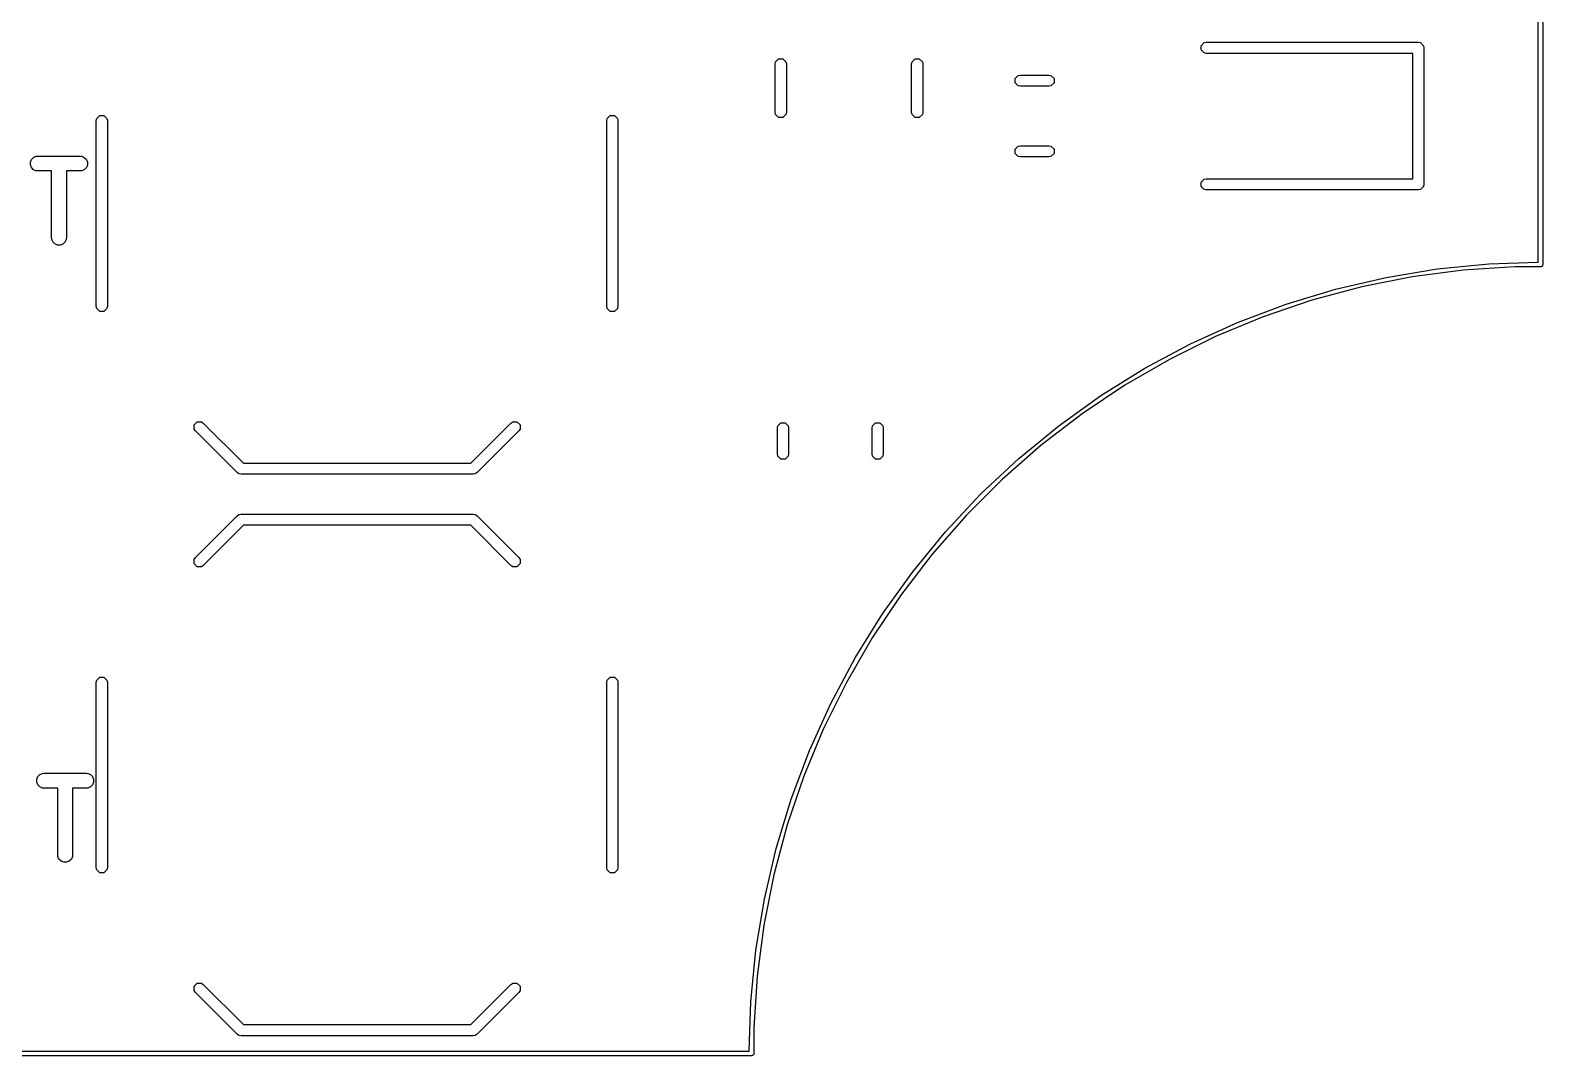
# Model space of a CAD drawing. Extents: x 89 to 178, y -115 to -57.
# Drawn here: x 161.73 to 178.03, y -115.02 to -103.98 of the extents above; entities that cross this region are included whole.
import ezdxf

# ---------------------------------------------------------------- set-up
doc = ezdxf.new("R2010")
doc.units = 0
doc.layers.add('BLACK', color=7, linetype='CONTINUOUS')

msp = doc.modelspace()

# ---------------------------------------------------------------- linework, layer by layer
at = {"layer": 'BLACK', "linetype": 'CONTINUOUS'}
for p, q in [((177.975, -106.475818), (177.975, -90.325)), ((178.025, -90.3), (178.025, -106.5)), ((174.344567, -104.142039), (174.377039, -104.109567)), ((174.377039, -104.109567), (174.4, -104.105)), ((174.4, -104.105), (176.685, -104.105)), ((176.685, -104.105), (176.707961, -104.109567)), ((176.707961, -104.109567), (176.740433, -104.142039)), ((169.759567, -104.315787), (169.792039, -104.283315)), ((169.792039, -104.283315), (169.837961, -104.283315)), ((169.837961, -104.283315), (169.870433, -104.315787)), ((171.229567, -104.315787), (171.262039, -104.283315)), ((171.262039, -104.283315), (171.307961, -104.283315)), ((171.307961, -104.283315), (171.340433, -104.315787)), ((174.344567, -104.187961), (174.344567, -104.142039)), ((174.377039, -104.220433), (174.344567, -104.187961)), ((174.4, -104.225), (174.377039, -104.220433)), ((176.625, -104.225), (174.4, -104.225)), ((176.625, -105.575), (176.625, -104.225)), ((176.740433, -104.142039), (176.745, -104.165)), ((176.745, -104.165), (176.745, -105.635)), ((169.755, -104.338748), (169.759567, -104.315787)), ((169.755, -104.861252), (169.755, -104.338748)), ((169.870433, -104.315787), (169.875, -104.338748)), ((169.875, -104.338748), (169.875, -104.861252)), ((171.225, -104.338748), (171.229567, -104.315787)), ((171.225, -104.861252), (171.225, -104.338748)), ((171.340433, -104.315787), (171.345, -104.338748)), ((171.345, -104.338748), (171.345, -104.861252)), ((172.373398, -104.464567), (172.396359, -104.46)), ((172.396359, -104.46), (172.703641, -104.46)), ((172.703641, -104.46), (172.726602, -104.464567)), ((172.340926, -104.497039), (172.373398, -104.464567)), ((172.340926, -104.542961), (172.340926, -104.497039)), ((172.373398, -104.575433), (172.340926, -104.542961)), ((172.396359, -104.58), (172.373398, -104.575433)), ((172.703641, -104.58), (172.396359, -104.58)), ((172.726602, -104.575433), (172.703641, -104.58)), ((172.726602, -104.464567), (172.759074, -104.497039)), ((172.759074, -104.542961), (172.726602, -104.575433)), ((172.759074, -104.497039), (172.759074, -104.542961)), ((162.44, -104.95), (162.444567, -104.927039)), ((162.444567, -104.927039), (162.477039, -104.894567)), ((162.477039, -104.894567), (162.522961, -104.894567)), ((162.522961, -104.894567), (162.555433, -104.927039)), ((162.555433, -104.927039), (162.56, -104.95)), ((167.94, -104.95), (167.944567, -104.927039)), ((167.944567, -104.927039), (167.977039, -104.894567)), ((167.977039, -104.894567), (168.022961, -104.894567)), ((168.022961, -104.894567), (168.055433, -104.927039)), ((168.055433, -104.927039), (168.06, -104.95)), ((169.759567, -104.884213), (169.755, -104.861252)), ((169.792039, -104.916685), (169.759567, -104.884213)), ((169.837961, -104.916685), (169.792039, -104.916685)), ((169.870433, -104.884213), (169.837961, -104.916685)), ((169.875, -104.861252), (169.870433, -104.884213)), ((171.229567, -104.884213), (171.225, -104.861252)), ((171.262039, -104.916685), (171.229567, -104.884213)), ((171.307961, -104.916685), (171.262039, -104.916685)), ((171.340433, -104.884213), (171.307961, -104.916685)), ((171.345, -104.861252), (171.340433, -104.884213)), ((162.44, -106.95), (162.44, -104.95)), ((162.56, -104.95), (162.56, -106.95)), ((167.94, -106.95), (167.94, -104.95)), ((168.06, -104.95), (168.06, -106.95)), ((172.340926, -105.257039), (172.373398, -105.224567)), ((172.340926, -105.302961), (172.340926, -105.257039)), ((172.373398, -105.224567), (172.396359, -105.22)), ((172.396359, -105.22), (172.703641, -105.22)), ((172.703641, -105.22), (172.726602, -105.224567)), ((172.726602, -105.224567), (172.759074, -105.257039)), ((172.759074, -105.257039), (172.759074, -105.302961)), ((161.73106, -105.396168), (161.743005, -105.367329)), ((161.73106, -105.427382), (161.73106, -105.396168)), ((161.743005, -105.456221), (161.73106, -105.427382)), ((161.743005, -105.367329), (161.765077, -105.345257)), ((161.765077, -105.345257), (161.793916, -105.333312)), ((161.793916, -105.333312), (161.809523, -105.331775)), ((161.809523, -105.331775), (162.266666, -105.331775)), ((162.266666, -105.331775), (162.282273, -105.333312)), ((162.282273, -105.333312), (162.311112, -105.345257)), ((162.311112, -105.345257), (162.333184, -105.367329)), ((162.333184, -105.367329), (162.345129, -105.396168)), ((162.345129, -105.427382), (162.333184, -105.456221)), ((162.345129, -105.396168), (162.345129, -105.427382)), ((172.373398, -105.335433), (172.340926, -105.302961)), ((172.396359, -105.34), (172.373398, -105.335433)), ((172.703641, -105.34), (172.396359, -105.34)), ((172.726602, -105.335433), (172.703641, -105.34)), ((172.759074, -105.302961), (172.726602, -105.335433)), ((161.765077, -105.478293), (161.743005, -105.456221)), ((161.793916, -105.490238), (161.765077, -105.478293)), ((161.809523, -105.491775), (161.793916, -105.490238)), ((161.958094, -105.491775), (161.809523, -105.491775)), ((161.958094, -106.211775), (161.958094, -105.491775)), ((162.266666, -105.491775), (162.118094, -105.491775)), ((162.118094, -105.491775), (162.118094, -106.211775)), ((162.282273, -105.490238), (162.266666, -105.491775)), ((162.311112, -105.478293), (162.282273, -105.490238)), ((162.333184, -105.456221), (162.311112, -105.478293)), ((174.344567, -105.612039), (174.377039, -105.579567)), ((174.377039, -105.579567), (174.4, -105.575)), ((174.4, -105.575), (176.625, -105.575)), ((174.344567, -105.657961), (174.344567, -105.612039)), ((174.377039, -105.690433), (174.344567, -105.657961)), ((174.4, -105.695), (174.377039, -105.690433)), ((176.685, -105.695), (174.4, -105.695)), ((176.707961, -105.690433), (176.685, -105.695)), ((176.740433, -105.657961), (176.707961, -105.690433)), ((176.745, -105.635), (176.740433, -105.657961)), ((161.959631, -106.227382), (161.958094, -106.211775)), ((161.971576, -106.256221), (161.959631, -106.227382)), ((162.116557, -106.227382), (162.104612, -106.256221)), ((162.118094, -106.211775), (162.116557, -106.227382)), ((161.993648, -106.278293), (161.971576, -106.256221)), ((162.022487, -106.290238), (161.993648, -106.278293)), ((162.053701, -106.290238), (162.022487, -106.290238)), ((162.08254, -106.278293), (162.053701, -106.290238)), ((162.104612, -106.256221), (162.08254, -106.278293)), ((176.336855, -106.638805), (176.887264, -106.547933)), ((177.16886, -106.561291), (176.618721, -106.633718)), ((176.887264, -106.547933), (177.442438, -106.493253)), ((177.722557, -106.525), (177.16886, -106.561291)), ((177.442438, -106.493253), (177.975, -106.475818)), ((178, -106.525), (177.722557, -106.525)), ((178.005856, -106.523097), (178, -106.525)), ((178.009567, -106.523097), (178.005856, -106.523097)), ((178.011353, -106.52131), (178.009567, -106.523097)), ((178.014695, -106.520225), (178.011353, -106.52131)), ((178.020687, -106.511976), (178.014695, -106.520225)), ((178.023097, -106.509567), (178.020687, -106.511976)), ((178.023345, -106.508317), (178.023097, -106.509567)), ((178.023776, -106.507725), (178.023345, -106.508317)), ((178.025, -106.5), (178.023776, -106.506153)), ((178.023776, -106.506153), (178.023776, -106.507725)), ((175.793568, -106.765482), (176.336855, -106.638805)), ((176.618721, -106.633718), (176.074498, -106.741971)), ((175.538519, -106.885586), (175.013082, -107.063948)), ((175.259729, -106.927421), (175.793568, -106.765482)), ((176.074498, -106.741971), (175.538519, -106.885586)), ((162.444567, -106.972961), (162.44, -106.95)), ((162.477039, -107.005433), (162.444567, -106.972961)), ((162.522961, -107.005433), (162.477039, -107.005433)), ((162.555433, -106.972961), (162.522961, -107.005433)), ((162.56, -106.95), (162.555433, -106.972961)), ((167.944567, -106.972961), (167.94, -106.95)), ((167.977039, -107.005433), (167.944567, -106.972961)), ((168.022961, -107.005433), (167.977039, -107.005433)), ((168.055433, -106.972961), (168.022961, -107.005433)), ((168.06, -106.95), (168.055433, -106.972961)), ((175.013082, -107.063948), (174.500434, -107.276294)), ((174.737624, -107.123927), (175.259729, -106.927421)), ((174.229489, -107.35416), (174.737624, -107.123927)), ((173.7375, -107.617133), (174.229489, -107.35416)), ((174.500434, -107.276294), (174.002773, -107.521713)), ((174.002773, -107.521713), (173.522228, -107.799156)), ((173.263764, -107.911722), (173.7375, -107.617133)), ((173.522228, -107.799156), (173.060857, -108.107434)), ((172.810309, -108.236663), (173.263764, -107.911722)), ((163.494567, -108.227039), (163.527039, -108.194567)), ((163.527039, -108.194567), (163.572961, -108.194567)), ((163.572961, -108.194567), (163.592426, -108.207574)), ((163.592426, -108.207574), (164.024852, -108.64)), ((166.475148, -108.64), (166.907574, -108.207574)), ((166.907574, -108.207574), (166.927039, -108.194567)), ((166.927039, -108.194567), (166.972961, -108.194567)), ((166.972961, -108.194567), (167.005433, -108.227039)), ((169.784567, -108.236459), (169.817039, -108.203987)), ((169.817039, -108.203987), (169.862961, -108.203987)), ((169.862961, -108.203987), (169.895433, -108.236459)), ((170.804567, -108.236459), (170.837039, -108.203987)), ((170.837039, -108.203987), (170.882961, -108.203987)), ((170.882961, -108.203987), (170.915433, -108.236459)), ((173.060857, -108.107434), (172.620637, -108.445227)), ((163.494567, -108.272961), (163.494567, -108.227039)), ((163.507574, -108.292426), (163.494567, -108.272961)), ((163.957574, -108.742426), (163.507574, -108.292426)), ((166.992426, -108.292426), (166.542426, -108.742426)), ((167.005433, -108.272961), (166.992426, -108.292426)), ((167.005433, -108.227039), (167.005433, -108.272961)), ((169.78, -108.25942), (169.784567, -108.236459)), ((169.78, -108.54058), (169.78, -108.25942)), ((169.895433, -108.236459), (169.9, -108.25942)), ((169.9, -108.25942), (169.9, -108.54058)), ((170.8, -108.25942), (170.804567, -108.236459)), ((170.8, -108.54058), (170.8, -108.25942)), ((170.915433, -108.236459), (170.92, -108.25942)), ((170.92, -108.25942), (170.92, -108.54058)), ((172.379077, -108.590566), (172.810309, -108.236663)), ((172.620637, -108.445227), (172.203452, -108.811088)), ((164.024852, -108.64), (166.475148, -108.64)), ((169.784567, -108.563541), (169.78, -108.54058)), ((169.817039, -108.596013), (169.784567, -108.563541)), ((169.862961, -108.596013), (169.817039, -108.596013)), ((169.895433, -108.563541), (169.862961, -108.596013)), ((169.9, -108.54058), (169.895433, -108.563541)), ((170.804567, -108.563541), (170.8, -108.54058)), ((170.837039, -108.596013), (170.804567, -108.563541)), ((170.882961, -108.596013), (170.837039, -108.596013)), ((170.915433, -108.563541), (170.882961, -108.596013)), ((170.92, -108.54058), (170.915433, -108.563541)), ((171.971915, -108.971915), (172.379077, -108.590566)), ((163.977039, -108.755433), (163.957574, -108.742426)), ((164, -108.76), (163.977039, -108.755433)), ((166.5, -108.76), (164, -108.76)), ((166.522961, -108.755433), (166.5, -108.76)), ((166.542426, -108.742426), (166.522961, -108.755433)), ((172.203452, -108.811088), (171.811088, -109.203452)), ((171.590566, -109.379077), (171.971915, -108.971915)), ((163.507574, -109.657574), (163.957574, -109.207574)), ((164.024852, -109.31), (163.592426, -109.742426)), ((163.957574, -109.207574), (163.977039, -109.194567)), ((163.977039, -109.194567), (164, -109.19)), ((164, -109.19), (166.5, -109.19)), ((166.475148, -109.31), (164.024852, -109.31)), ((166.907574, -109.742426), (166.475148, -109.31)), ((166.5, -109.19), (166.522961, -109.194567)), ((166.522961, -109.194567), (166.542426, -109.207574)), ((166.542426, -109.207574), (166.992426, -109.657574)), ((171.811088, -109.203452), (171.445227, -109.620637)), ((171.236663, -109.810309), (171.590566, -109.379077)), ((163.494567, -109.677039), (163.507574, -109.657574)), ((166.992426, -109.657574), (167.005433, -109.677039)), ((171.445227, -109.620637), (171.107434, -110.060857)), ((163.494567, -109.722961), (163.494567, -109.677039)), ((163.527039, -109.755433), (163.494567, -109.722961)), ((163.572961, -109.755433), (163.527039, -109.755433)), ((163.592426, -109.742426), (163.572961, -109.755433)), ((166.927039, -109.755433), (166.907574, -109.742426)), ((166.972961, -109.755433), (166.927039, -109.755433)), ((167.005433, -109.722961), (166.972961, -109.755433)), ((167.005433, -109.677039), (167.005433, -109.722961)), ((170.911722, -110.263764), (171.236663, -109.810309)), ((171.107434, -110.060857), (170.799156, -110.522228)), ((170.617133, -110.7375), (170.911722, -110.263764)), ((170.799156, -110.522228), (170.521713, -111.002773)), ((170.35416, -111.229489), (170.617133, -110.7375)), ((162.44, -111), (162.444567, -110.977039)), ((162.444567, -110.977039), (162.477039, -110.944567)), ((162.477039, -110.944567), (162.522961, -110.944567)), ((162.522961, -110.944567), (162.555433, -110.977039)), ((162.555433, -110.977039), (162.56, -111)), ((167.94, -111), (167.944567, -110.977039)), ((167.944567, -110.977039), (167.977039, -110.944567)), ((167.977039, -110.944567), (168.022961, -110.944567)), ((168.022961, -110.944567), (168.055433, -110.977039)), ((168.055433, -110.977039), (168.06, -111)), ((162.44, -113), (162.44, -111)), ((162.56, -111), (162.56, -113)), ((167.94, -113), (167.94, -111)), ((168.06, -111), (168.06, -113)), ((170.521713, -111.002773), (170.276294, -111.500434)), ((170.123927, -111.737624), (170.35416, -111.229489)), ((170.276294, -111.500434), (170.063948, -112.013082)), ((169.927421, -112.259729), (170.123927, -111.737624)), ((161.797728, -112.046168), (161.809673, -112.017329)), ((161.797728, -112.077382), (161.797728, -112.046168)), ((161.809673, -112.106221), (161.797728, -112.077382)), ((161.809673, -112.017329), (161.831745, -111.995257)), ((161.831745, -112.128293), (161.809673, -112.106221)), ((161.831745, -111.995257), (161.860584, -111.983312)), ((161.860584, -111.983312), (161.876191, -111.981775)), ((161.876191, -111.981775), (162.333334, -111.981775)), ((162.333334, -111.981775), (162.348941, -111.983312)), ((162.348941, -111.983312), (162.37778, -111.995257)), ((162.37778, -111.995257), (162.399852, -112.017329)), ((162.399852, -112.106221), (162.37778, -112.128293)), ((162.399852, -112.017329), (162.411797, -112.046168)), ((162.411797, -112.077382), (162.399852, -112.106221)), ((162.411797, -112.046168), (162.411797, -112.077382)), ((170.063948, -112.013082), (169.885586, -112.538519)), ((161.860584, -112.140238), (161.831745, -112.128293)), ((161.876191, -112.141775), (161.860584, -112.140238)), ((162.024762, -112.141775), (161.876191, -112.141775)), ((162.024762, -112.861775), (162.024762, -112.141775)), ((162.333334, -112.141775), (162.184762, -112.141775)), ((162.184762, -112.141775), (162.184762, -112.861775)), ((162.348941, -112.140238), (162.333334, -112.141775)), ((162.37778, -112.128293), (162.348941, -112.140238)), ((169.765482, -112.793568), (169.927421, -112.259729)), ((169.885586, -112.538519), (169.741971, -113.074498)), ((162.026299, -112.877382), (162.024762, -112.861775)), ((162.038244, -112.906221), (162.026299, -112.877382)), ((162.060316, -112.928293), (162.038244, -112.906221)), ((162.089155, -112.940238), (162.060316, -112.928293)), ((162.149208, -112.928293), (162.120369, -112.940238)), ((162.17128, -112.906221), (162.149208, -112.928293)), ((162.183225, -112.877382), (162.17128, -112.906221)), ((162.184762, -112.861775), (162.183225, -112.877382)), ((169.638805, -113.336855), (169.765482, -112.793568)), ((162.120369, -112.940238), (162.089155, -112.940238)), ((162.444567, -113.022961), (162.44, -113)), ((162.477039, -113.055433), (162.444567, -113.022961)), ((162.522961, -113.055433), (162.477039, -113.055433)), ((162.555433, -113.022961), (162.522961, -113.055433)), ((162.56, -113), (162.555433, -113.022961)), ((167.944567, -113.022961), (167.94, -113)), ((167.977039, -113.055433), (167.944567, -113.022961)), ((168.022961, -113.055433), (167.977039, -113.055433)), ((168.055433, -113.022961), (168.022961, -113.055433)), ((168.06, -113), (168.055433, -113.022961)), ((169.741971, -113.074498), (169.633718, -113.618721)), ((169.547933, -113.887264), (169.638805, -113.336855)), ((169.633718, -113.618721), (169.561291, -114.16886)), ((169.493253, -114.442438), (169.547933, -113.887264)), ((169.561291, -114.16886), (169.525, -114.722557)), ((163.494567, -114.277039), (163.527039, -114.244567)), ((163.494567, -114.322961), (163.494567, -114.277039)), ((163.507574, -114.342426), (163.494567, -114.322961)), ((163.957574, -114.792426), (163.507574, -114.342426)), ((163.527039, -114.244567), (163.572961, -114.244567)), ((163.572961, -114.244567), (163.592426, -114.257574)), ((163.592426, -114.257574), (164.024852, -114.69)), ((166.475148, -114.69), (166.907574, -114.257574)), ((166.992426, -114.342426), (166.542426, -114.792426)), ((166.907574, -114.257574), (166.927039, -114.244567)), ((166.927039, -114.244567), (166.972961, -114.244567)), ((166.972961, -114.244567), (167.005433, -114.277039)), ((167.005433, -114.322961), (166.992426, -114.342426)), ((167.005433, -114.277039), (167.005433, -114.322961)), ((169.475818, -114.975), (169.493253, -114.442438)), ((164.024852, -114.69), (166.475148, -114.69)), ((169.525, -114.722557), (169.525, -115)), ((163.977039, -114.805433), (163.957574, -114.792426)), ((164, -114.81), (163.977039, -114.805433)), ((166.5, -114.81), (164, -114.81)), ((166.522961, -114.805433), (166.5, -114.81)), ((166.542426, -114.792426), (166.522961, -114.805433)), ((169.5, -115.025), (97.5, -115.025)), ((97.524182, -114.975), (169.475818, -114.975)), ((169.506153, -115.023776), (169.5, -115.025)), ((169.507725, -115.023776), (169.506153, -115.023776)), ((169.508317, -115.023345), (169.507725, -115.023776)), ((169.509567, -115.023097), (169.508317, -115.023345)), ((169.511976, -115.020687), (169.509567, -115.023097)), ((169.520225, -115.014695), (169.511976, -115.020687)), ((169.52131, -115.011353), (169.520225, -115.014695)), ((169.523097, -115.009567), (169.52131, -115.011353)), ((169.525, -115), (169.523097, -115.005856)), ((169.523097, -115.005856), (169.523097, -115.009567))]:
    msp.add_line(p, q, dxfattribs=at)

doc.saveas('drawing.dxf')
